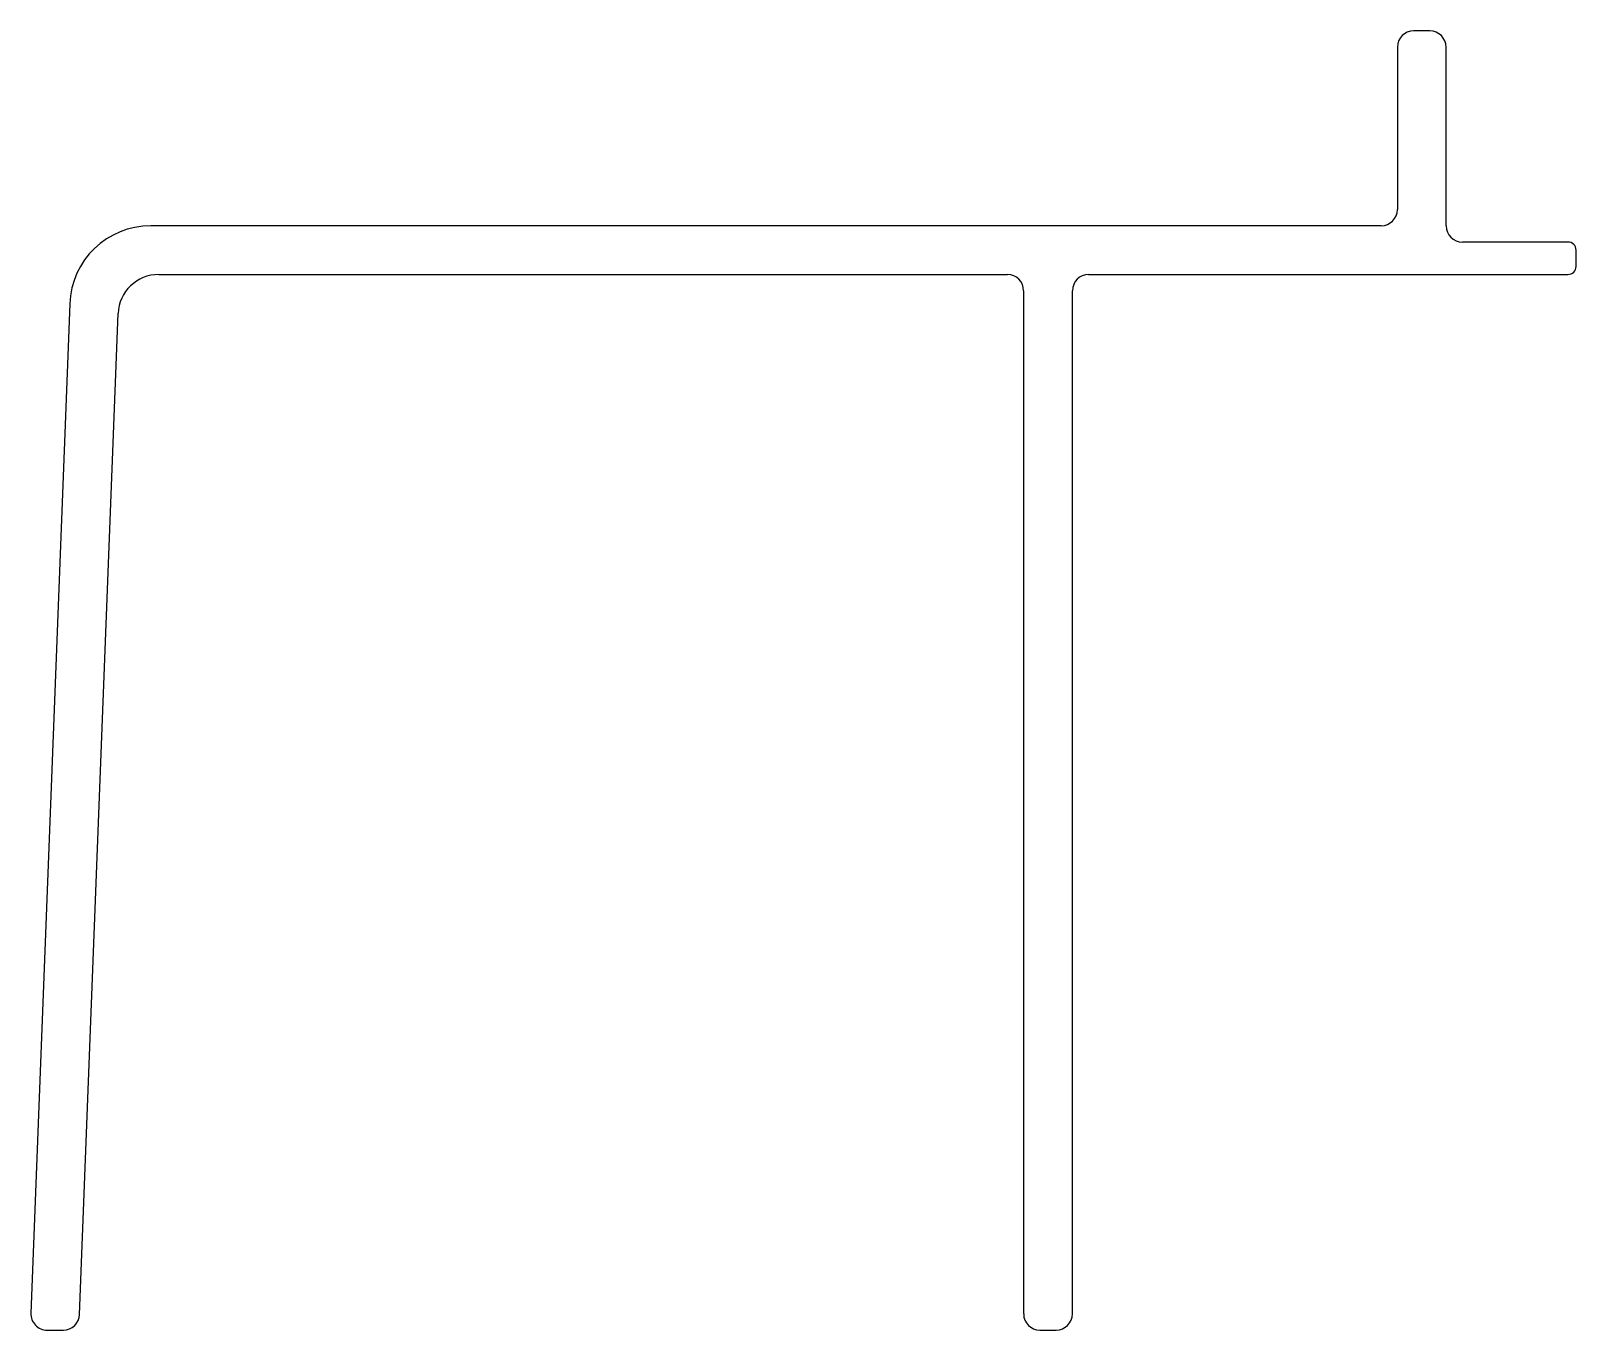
# Model space of a CAD drawing. Extents: x 650.9 to 746, y 442.2 to 522.2.
import ezdxf

# ---------------------------------------------------------------- set-up
doc = ezdxf.new("R2010")
doc.units = 0
doc.layers.get('0').update_dxf_attribs({"linetype": 'CONTINUOUS'})

msp = doc.modelspace()

# ---------------------------------------------------------------- linework, layer by layer
for p, q in [((736.98, 522.186), (735.98, 522.186)), ((734.98, 521.186), (734.98, 511.186)), ((737.98, 510.186), (737.98, 521.186)), ((733.98, 510.186), (658.266, 510.186)), ((745.48, 509.186), (738.98, 509.186)), ((745.98, 507.686), (745.98, 508.686)), ((658.748, 507.186), (710.98, 507.186)), ((715.98, 507.186), (745.48, 507.186)), ((711.98, 506.186), (711.98, 443.186)), ((714.98, 443.186), (714.98, 506.186)), ((653.27, 505.378), (650.882, 443.225)), ((653.882, 443.148), (656.249, 504.782)), ((651.882, 442.186), (652.882, 442.186)), ((712.98, 442.186), (713.98, 442.186))]:
    msp.add_line(p, q)
for centre, radius, start, end in [((735.981, 521.186), 1, 90.02372, 179.97628), ((736.98, 521.186), 1, 0.02373, 89.97627), ((733.98, 511.187), 1, 270.02373, 359.97627), ((658.266, 505.186), 5, 90, 177.8), ((738.981, 510.187), 1, 180.02372, 269.97628), ((745.48, 508.686), 0.5, 0.02373, 89.97627), ((658.748, 504.686), 2.5, 89.99953, 177.80047), ((710.98, 506.186), 1, 0.02372, 89.97627), ((715.981, 506.186), 1, 90.02372, 179.97628), ((745.48, 507.687), 0.5, 270.02373, 359.97627), ((651.882, 443.187), 1, 177.82663, 269.97337), ((712.981, 443.187), 1, 180.02372, 269.97628), ((713.98, 443.187), 1, 270.02373, 359.97628), ((652.882, 443.187), 1, 270.02108, 357.77893)]:
    msp.add_arc(centre, radius, start, end)

doc.saveas('drawing.dxf')
